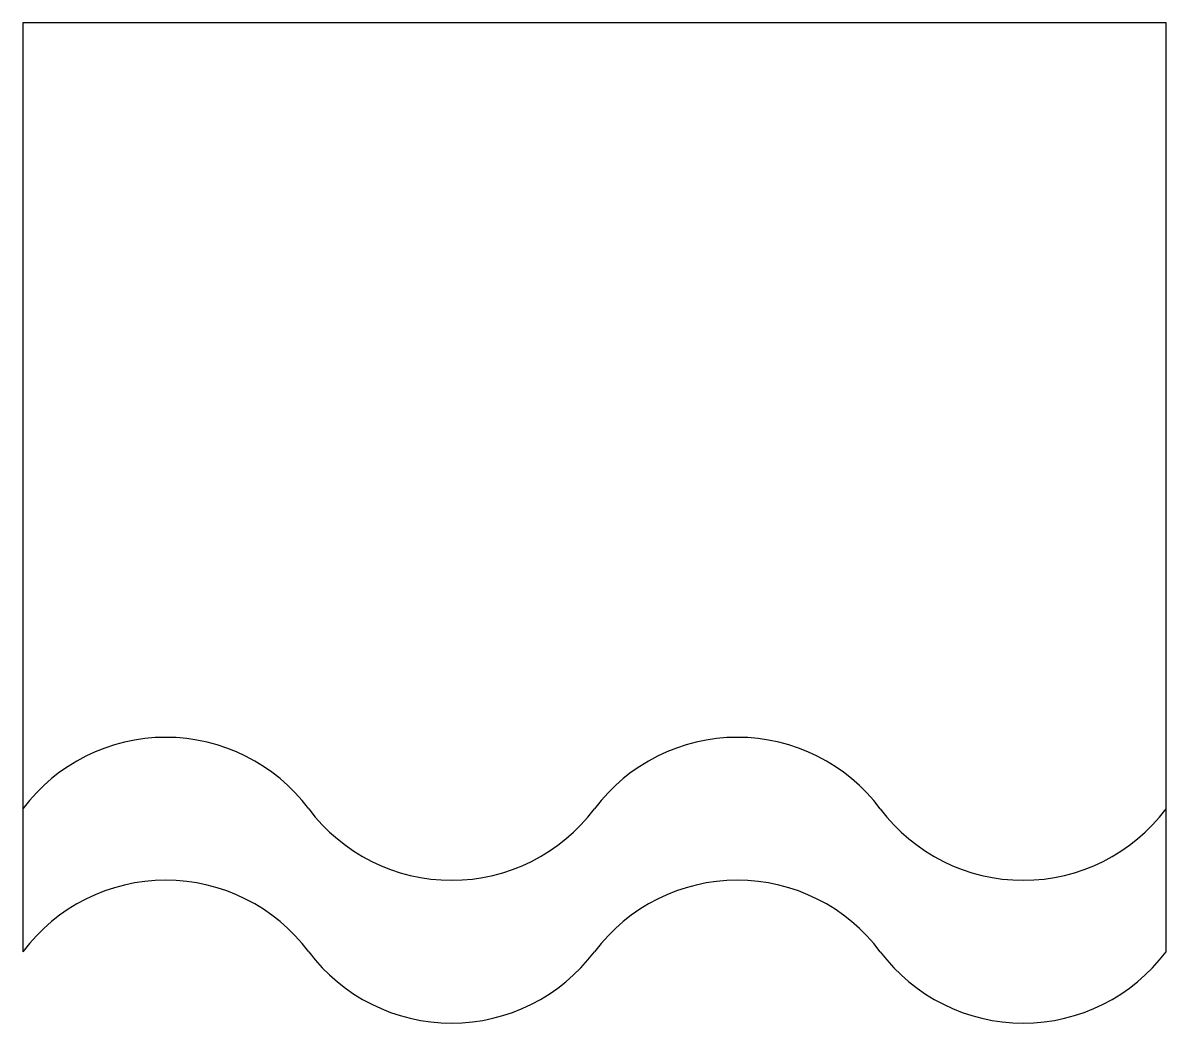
# Model space of a CAD drawing. Extents: x -1 to 1, y -1.25 to 0.5.
import ezdxf

# ---------------------------------------------------------------- set-up
doc = ezdxf.new("R2010")
doc.units = 0

msp = doc.modelspace()

# ---------------------------------------------------------------- linework, layer by layer
for p, q in [((1, 0.5), (-1, 0.5)), ((-1, 0.5), (-1, -1.125)), ((1, -1.125), (1, 0.5))]:
    msp.add_line(p, q)
for centre, start, end in [((-0.75, -1.0625), 36.8699, 143.1301), ((0.25, -1.0625), 36.8699, 143.1301), ((-0.25, -0.6875), 216.8699, 323.1301), ((0.75, -0.6875), 216.8699, 323.1301), ((-0.75, -1.3125), 36.8699, 143.1301), ((0.25, -1.3125), 36.8699, 143.1301), ((-0.25, -0.9375), 216.8699, 323.1301), ((0.75, -0.9375), 216.8699, 323.1301)]:
    msp.add_arc(centre, 0.3125, start, end)

doc.saveas('drawing.dxf')
